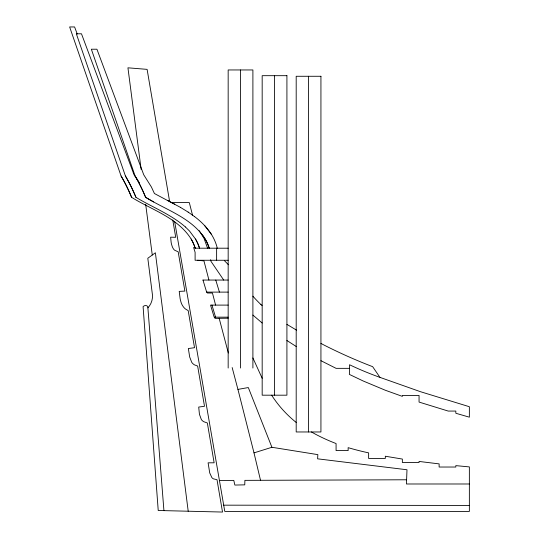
<?xml version="1.0" encoding="UTF-8"?>
<svg xmlns="http://www.w3.org/2000/svg" width="539" height="539" viewBox="0 0 539 539"><rect width="100%" height="100%" fill="white"/><g stroke="black" fill="none" stroke-linecap="round" stroke-linejoin="round"><path stroke-width="0.81" d="M260.519 480.303L254.004 452.881L271.912 447.276L317.848 454.633L317.612 458.824L406.985 469.765L406.446 483.988L469.361 483.988M232.168 367.551L237.935 389.394L248.317 387.554L271.912 447.276M228.165 318.199L214.926 318.367L214.623 317.161M195.206 247.475L193.622 247.509L195.105 252.313L195.105 260.263L228.165 260.263M219.42 480.451L233.805 480.397L234.842 485.06L244.76 484.851L244.895 480.357L406.608 479.777M171.382 202.59L189.31 202.59L192.639 215.613M195.044 248.203L228.165 248.203M202.92 280.051L228.165 280.051M206.572 292.111L228.165 292.111M228.165 305.101L210.533 305.101L214.178 317.161L228.165 317.161M349.481 368.346L336.08 368.346L320.934 360.692M223.698 505.171L469.361 505.434M379.941 377.367L420.433 391.691L469.361 406.716L469.361 417.173L455.826 413.258L455.826 411.068L448.232 411.068L419.059 402.081L419.059 395.431L402.357 395.431L402.357 396.374L385.452 390.297L363.192 380.992L349.373 374.41L349.541 364.748A322.342 322.342 0 0 0 379.941 377.367L372.651 366.668A510.925 510.925 0 0 1 324.114 345.101L320.934 343.417M180.525 207.421L154.417 193.521L151.385 186.979L143.724 174.757L96.926 49.217L91.354 49.217L135.107 175.997A174.043 171.739 0 0 1 145.624 197.321C166.005 210.021 191.702 217.682 205.15 238.979A43.356 42.884 0 0 1 209.213 248.203A43.518 42.938 0 0 0 205.143 238.966L202.448 234.923M167.508 200.38L174.777 204.214M311.421 431.968L315.342 434.131A183.536 183.536 0 0 0 336.08 443.536L336.08 450.584L348.14 450.584L348.14 447.653A274.829 274.829 0 0 0 368.629 452.861L368.629 458.446L385.324 458.446L385.324 456.23L402.357 459.06L402.357 462.496L419.059 462.496L419.059 461.445L439.123 463.884L439.123 467.03L455.826 467.03L455.826 465.629L469.361 466.909L469.361 511.417L224.776 511.417L174.676 221.67M153.696 201.95L145.624 197.321A173.457 171.57 0 0 0 135.107 175.997M138.112 180.713L134.036 174.757L81.483 33.789L76.336 33.789L125.419 175.997A171.739 171.065 0 0 1 135.936 197.321C152.369 207.272 170.769 214.246 185.409 226.966M77.239 34.024L74.598 26.95L69.639 26.95L121.08 175.997A170.856 170.809 0 0 1 131.597 197.321C151.991 210.035 177.729 217.695 191.156 239.04A42.642 42.635 0 0 1 195.185 248.203A42.675 42.642 0 0 0 191.156 239.04M296.558 330.158L286.916 324.37M296.194 346.489L286.916 340.513M180.504 207.407L188.172 212.11M296.194 422.401L295.931 422.226A113.028 113.028 0 0 1 273.428 397.903L271.636 395.188M188.151 212.096L194.613 216.644M262.176 323.016L252.899 315.072M194.586 216.624C205.076 224.514 214.239 235.139 217.271 248.203M260.95 304.575L262.055 305.593M185.403 226.959L189.485 230.982L195.482 239.02A42.884 42.716 0 0 1 199.524 248.203A42.985 42.749 0 0 0 195.475 239.013M224.446 260.66L228.408 264.75M252.899 296.187L253.013 296.322A126.658 126.658 0 0 0 260.95 304.575M204.611 225.524L211.584 234.539M223.705 280.051L210.971 261.314L210.594 259.771M199.201 230.665L203.998 238.326L207.576 248.203M138.51 181.407L139.305 182.802M262.176 378.29L252.906 357.97M197.55 260.263L203.944 260.903L208.937 280.051M215.768 280.051L219.42 292.111M202.981 280.051L206.632 292.111M211.948 305.101L215.566 317.161M207.104 292.111L207.36 293.014L212.447 293.007L215.593 305.101M219.144 318.205L228.327 352.991M237.935 389.394L254.004 452.881M169.65 201.714L147.107 69.363L127.938 67.813L141.13 169.327M172.756 219.912L175.714 237.281L170.634 237.194L171.139 242.348A25.387 25.387 0 0 0 171.503 244.187L172.291 246.68A13.401 13.401 0 0 0 173.248 248.6L173.666 249.207A5.525 5.525 0 0 0 174.697 250.244L178.187 251.814L184.877 291.087L179.224 291.39L180.1 298.431A33.31 33.31 0 0 0 180.538 300.533L181.198 302.77A16.231 16.231 0 0 0 182.35 305.276L183.213 306.624A11.514 11.514 0 0 0 185.544 309.049L188.205 310.632L194.525 347.709L188.347 348.524L189.694 357.02L191.702 362.262A7.701 7.701 0 0 0 192.719 363.502A8.691 8.691 0 0 0 194.7 364.97L197.645 366.048L204.497 406.251L198.709 407.073L199.437 414.282L201.316 419.457A6.178 6.178 0 0 0 202.3 420.622L202.59 420.871A8.651 8.651 0 0 0 203.877 421.747L207.347 422.974L214.131 462.799L208.101 462.826L209.725 472.932L211.834 477.541A5.511 5.511 0 0 0 212.764 478.41A4.945 4.945 0 0 0 213.585 478.895L217.008 479.697L222.519 512.05L158.223 510.494L143.091 306.637A3.349 3.349 0 0 1 145.57 305.559L146.123 305.593A1.994 1.994 0 0 1 147.888 307.857L163.93 510.628M145.671 204.274L152.267 255.035M188.205 511.221L155.38 252.784L147.807 258.262L152.483 295.15A17.181 17.181 0 0 1 147.888 307.857M308.564 76.275L308.564 431.968M274.546 75.682L274.546 395.188M252.899 368.029L252.899 69.955L228.165 69.955L228.165 368.029M240.529 69.955L240.529 368.029M216.624 248.203L216.624 260.263M125.419 175.997A172.096 171.173 0 0 1 135.936 197.321M121.08 175.997A170.971 170.843 0 0 1 131.597 197.321M286.916 75.682L262.176 75.682L262.176 395.188L286.916 395.188L286.916 75.682M320.934 76.275L296.194 76.275L296.194 431.968L320.934 431.968L320.934 76.275"/></g></svg>
